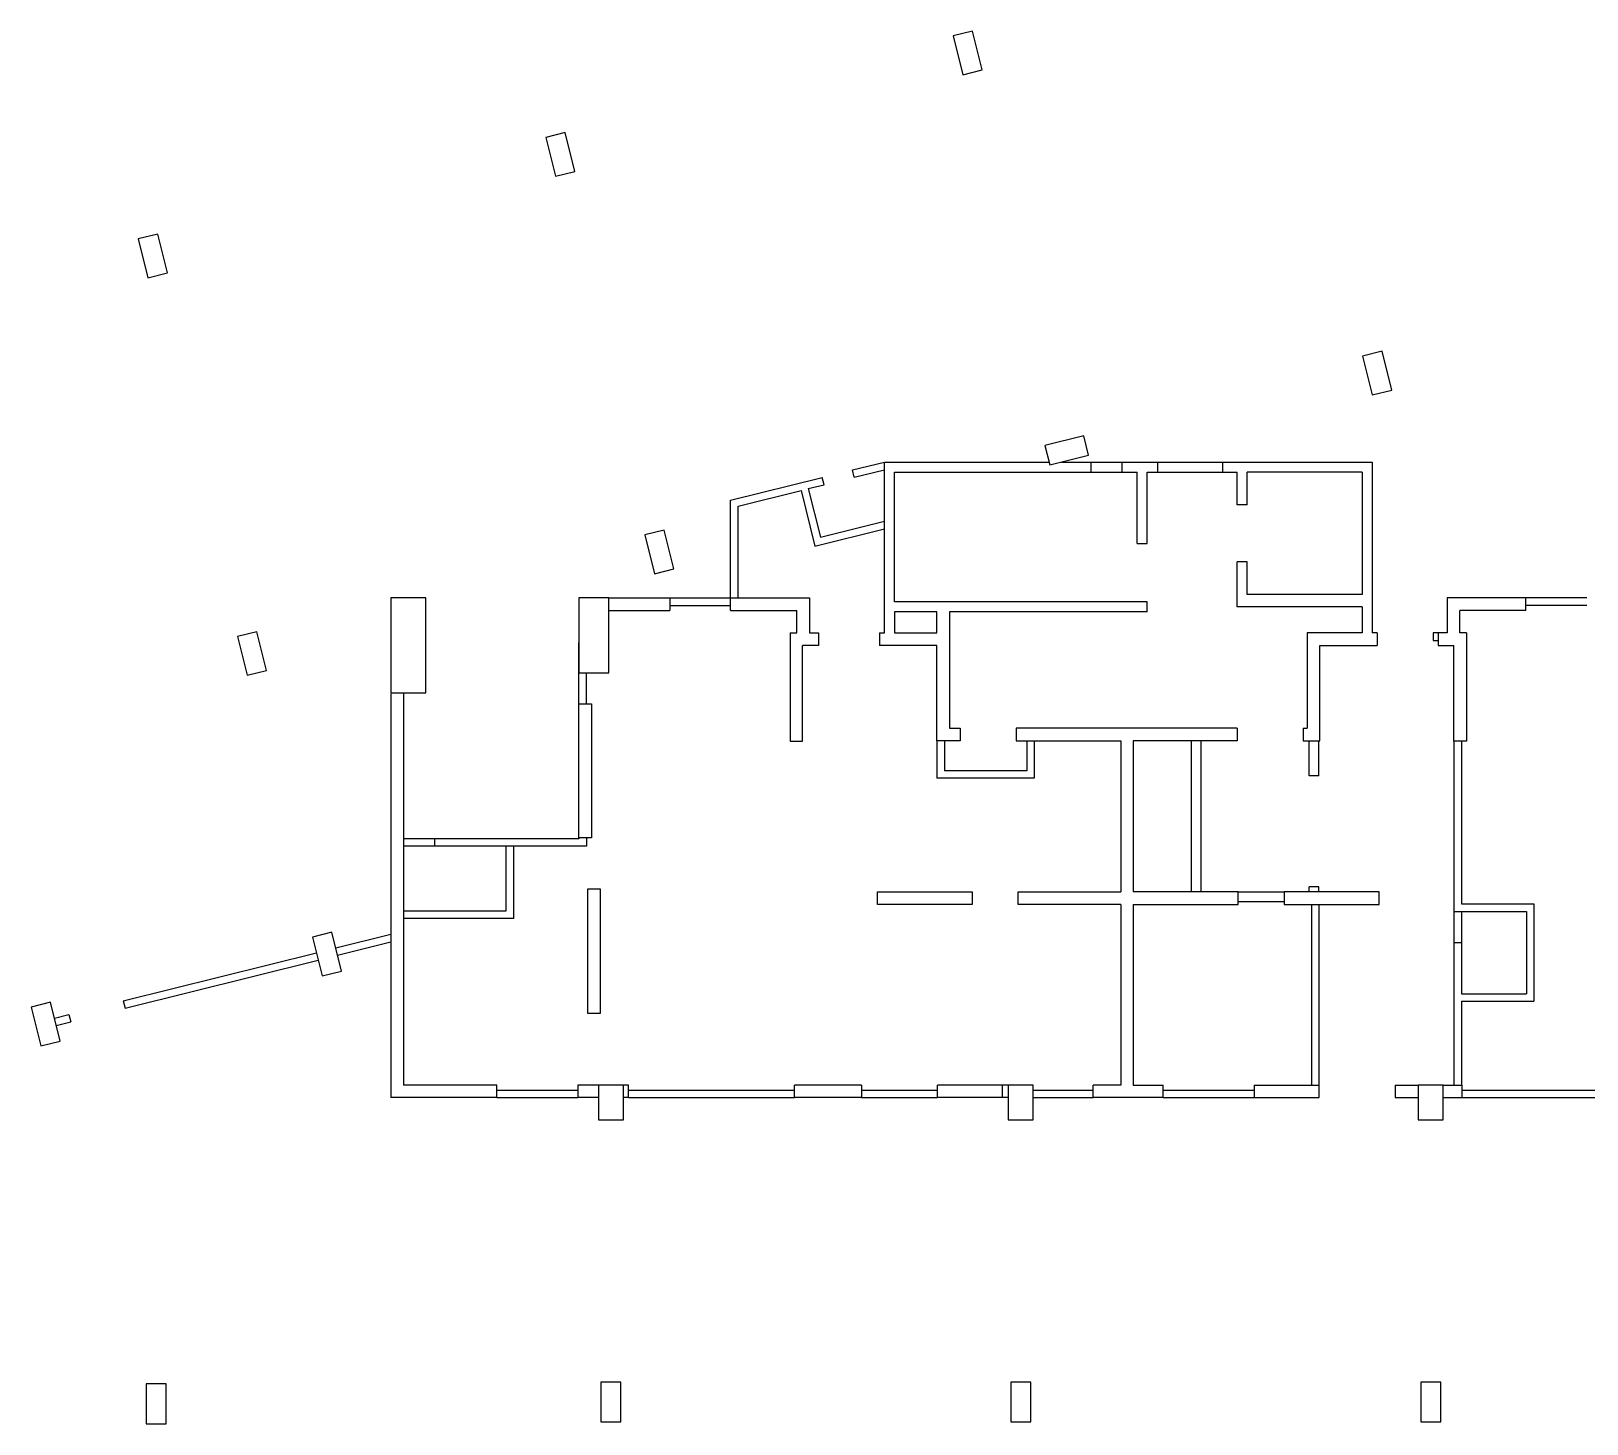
# Model space of a CAD drawing. Header units: metres. Extents: x -681087 to 1033303, y 74272 to 2630761.
# Drawn here: x 12083 to 43208, y 2217566 to 2245444 of the extents above; entities that cross this region are included whole.
import ezdxf

# ---------------------------------------------------------------- set-up
doc = ezdxf.new("R2010")
doc.units = ezdxf.units.M
for name, color, linetype in [('SKELETON_CLEAN', 7, 'Continuous'), ('SKELETON_ISOLATED', 1, 'Continuous'), ('SKELETON_ORIGINAL', 8, 'Continuous')]:
    doc.layers.add(name, color=color, linetype=linetype)

msp = doc.modelspace()

# ---------------------------------------------------------------- linework, layer by layer
at = {"layer": 'SKELETON_CLEAN'}
for p, q in [((30916, 2245444), (30528, 2245347)), ((30528, 2245347), (30722, 2244571)), ((31110, 2244668), (30916, 2245444)), ((30722, 2244571), (31110, 2244668)), ((22766, 2243412), (22378, 2243315)), ((22378, 2243315), (22571, 2242539)), ((22959, 2242636), (22766, 2243412)), ((22571, 2242539), (22959, 2242636)), ((14615, 2241380), (14227, 2241283)), ((14809, 2240604), (14615, 2241380)), ((14227, 2241283), (14421, 2240507)), ((14421, 2240507), (14809, 2240604)), ((39110, 2239036), (38722, 2238939)), ((38722, 2238939), (38915, 2238163)), ((39303, 2238260), (39110, 2239036)), ((38915, 2238163), (39303, 2238260)), ((33142, 2237342), (32366, 2237148)), ((33239, 2236954), (33142, 2237342)), ((32366, 2237148), (32463, 2236760)), ((32463, 2236760), (33239, 2236954)), ((28513, 2236660), (29153, 2236819)), ((28549, 2236514), (28513, 2236660)), ((28549, 2236514), (29153, 2236665)), ((29153, 2233399), (29153, 2236819)), ((29153, 2236819), (32448, 2236819)), ((29353, 2234019), (29353, 2236619)), ((29353, 2236619), (34213, 2236619)), ((32700, 2236819), (38913, 2236819)), ((34213, 2235189), (34213, 2236619)), ((34413, 2235189), (34413, 2236619)), ((34413, 2236619), (36213, 2236619)), ((36213, 2235964), (36213, 2236619)), ((36413, 2235964), (36413, 2236619)), ((38713, 2236619), (36413, 2236619)), ((38713, 2236619), (38713, 2234169)), ((38913, 2236819), (38913, 2233399)), ((26078, 2236053), (27911, 2236510)), ((27632, 2236286), (27947, 2236364)), ((27947, 2236364), (27911, 2236510)), ((26078, 2234099), (26078, 2236053)), ((26228, 2235935), (27487, 2236249)), ((27487, 2236249), (27765, 2235133)), ((27632, 2236286), (27875, 2235315)), ((26228, 2234099), (26228, 2235935)), ((36413, 2235964), (36213, 2235964)), ((24750, 2235455), (24361, 2235359)), ((24943, 2234679), (24750, 2235455)), ((27765, 2235133), (29153, 2235479)), ((27875, 2235315), (29153, 2235634)), ((24361, 2235359), (24555, 2234582)), ((34213, 2235189), (34413, 2235189)), ((36213, 2233919), (36213, 2234824)), ((36413, 2234824), (36213, 2234824)), ((36413, 2234169), (36413, 2234824)), ((24555, 2234582), (24943, 2234679)), ((38713, 2234169), (36413, 2234169)), ((19983, 2234099), (19283, 2234099)), ((19283, 2234099), (19283, 2232199)), ((19983, 2232199), (19983, 2234099)), ((23643, 2234099), (23043, 2234099)), ((23043, 2234099), (23043, 2232599)), ((23643, 2232599), (23643, 2234099)), ((23643, 2234099), (24858, 2234099)), ((23643, 2233849), (24858, 2233849)), ((24858, 2234099), (24858, 2233849)), ((24858, 2234099), (26078, 2234099)), ((26078, 2233849), (26078, 2234099)), ((26078, 2234099), (27653, 2234099)), ((26078, 2233849), (27403, 2233849)), ((27403, 2233399), (27403, 2233849)), ((27653, 2234099), (27653, 2233399)), ((34413, 2234019), (29353, 2234019)), ((29353, 2233819), (29353, 2233399)), ((30203, 2233819), (29353, 2233819)), ((30203, 2233399), (30203, 2233819)), ((34413, 2233819), (30453, 2233819)), ((30453, 2233819), (30453, 2231489)), ((34413, 2233819), (34413, 2234019)), ((38713, 2233919), (36213, 2233919)), ((38713, 2233919), (38713, 2233399)), ((40413, 2234099), (40413, 2233399)), ((41988, 2234099), (40413, 2234099)), ((40663, 2233399), (40663, 2233849)), ((41988, 2233849), (40663, 2233849)), ((41988, 2233849), (41988, 2234099)), ((43208, 2234099), (41988, 2234099)), ((16599, 2233423), (16211, 2233327)), ((16211, 2233327), (16405, 2232550)), ((16793, 2232647), (16599, 2233423)), ((23043, 2231979), (23043, 2233199)), ((27268, 2233399), (27268, 2231229)), ((27268, 2233399), (27403, 2233399)), ((27653, 2233399), (27833, 2233399)), ((27833, 2233399), (27833, 2233149)), ((29053, 2233399), (29153, 2233399)), ((29053, 2233399), (29053, 2233149)), ((29353, 2233399), (30203, 2233399)), ((37613, 2233399), (37613, 2231489)), ((38713, 2233399), (37613, 2233399)), ((39013, 2233399), (38913, 2233399)), ((39013, 2233399), (39013, 2233149)), ((40233, 2233399), (40133, 2233399)), ((40133, 2233399), (40133, 2233249)), ((40133, 2233249), (40233, 2233249)), ((40413, 2233399), (40233, 2233399)), ((40233, 2233399), (40233, 2233149)), ((40798, 2233399), (40663, 2233399)), ((40798, 2233399), (40798, 2231229)), ((27518, 2231229), (27518, 2233149)), ((27833, 2233149), (27518, 2233149)), ((30203, 2233149), (29053, 2233149)), ((30203, 2231239), (30203, 2233149)), ((37863, 2231239), (37863, 2233149)), ((37863, 2233149), (39013, 2233149)), ((40233, 2233149), (40548, 2233149)), ((40548, 2231229), (40548, 2233149)), ((16405, 2232550), (16793, 2232647)), ((23043, 2232599), (23643, 2232599)), ((19283, 2232199), (19983, 2232199)), ((19283, 2232182), (19283, 2224099)), ((19533, 2232199), (19533, 2224349)), ((23043, 2229299), (23043, 2231979)), ((23043, 2231979), (23293, 2231979)), ((23293, 2231979), (23293, 2229299)), ((30453, 2231489), (30673, 2231489)), ((30673, 2231489), (30673, 2231239)), ((36213, 2231489), (31793, 2231489)), ((31793, 2231489), (31793, 2231239)), ((36213, 2231489), (36213, 2231239)), ((37533, 2231489), (37533, 2231239)), ((37533, 2231489), (37613, 2231489)), ((27268, 2231229), (27518, 2231229)), ((30673, 2231239), (30203, 2231239)), ((30203, 2231239), (30203, 2230489)), ((30353, 2231239), (30353, 2230639)), ((31793, 2231239), (33883, 2231239)), ((32003, 2231239), (32003, 2230639)), ((32153, 2231239), (32153, 2230489)), ((33883, 2231239), (33883, 2228214)), ((36213, 2231239), (34133, 2231239)), ((34133, 2231239), (34133, 2228214)), ((37533, 2231239), (37863, 2231239)), ((37653, 2230539), (37653, 2231239)), ((37843, 2230539), (37843, 2231239)), ((40548, 2231229), (40548, 2224349)), ((40798, 2231229), (40548, 2231229)), ((40698, 2231229), (40698, 2227974)), ((32153, 2230489), (30203, 2230489)), ((32003, 2230639), (30353, 2230639)), ((37843, 2230539), (37653, 2230539)), ((23043, 2229279), (19533, 2229279)), ((19533, 2229279), (19533, 2229129)), ((23043, 2229299), (23043, 2229279)), ((23293, 2229299), (23043, 2229299)), ((23193, 2229299), (23193, 2229129)), ((23193, 2229129), (19533, 2229129)), ((21583, 2229129), (21583, 2227829)), ((21733, 2229129), (21733, 2227679)), ((23218, 2225779), (23218, 2228279)), ((23218, 2228279), (23468, 2228279)), ((23468, 2228279), (23468, 2225779)), ((37653, 2228214), (37653, 2228319)), ((37843, 2228319), (37653, 2228319)), ((37843, 2228214), (37843, 2228319)), ((29013, 2227964), (29013, 2228214)), ((29013, 2228214), (30913, 2228214)), ((30913, 2227964), (29013, 2227964)), ((30913, 2228214), (30913, 2227964)), ((31833, 2227964), (31833, 2228214)), ((31833, 2228214), (33883, 2228214)), ((33883, 2227964), (31833, 2227964)), ((33883, 2227964), (33883, 2224349)), ((36233, 2228214), (34133, 2228214)), ((34133, 2227964), (36233, 2227964)), ((34133, 2227964), (34133, 2224349)), ((36233, 2227964), (36233, 2228214)), ((36233, 2228214), (37153, 2228214)), ((39053, 2228214), (37153, 2228214)), ((37153, 2228214), (37153, 2227964)), ((37153, 2227964), (39053, 2227964)), ((37853, 2224349), (37853, 2227964)), ((39053, 2227964), (39053, 2228214)), ((40698, 2227974), (42148, 2227974)), ((42148, 2227974), (42148, 2226024)), ((21583, 2227829), (19533, 2227829)), ((21733, 2227679), (19533, 2227679)), ((40548, 2227824), (40698, 2227824)), ((40698, 2227824), (41998, 2227824)), ((40698, 2227824), (40698, 2226174)), ((41998, 2227824), (41998, 2226174)), ((18099, 2227407), (17711, 2227311)), ((17711, 2227311), (17904, 2226534)), ((18293, 2226631), (18099, 2227407)), ((13928, 2226033), (17790, 2226995)), ((13964, 2225887), (17826, 2226850)), ((17904, 2226534), (18293, 2226631)), ((40698, 2226174), (41998, 2226174)), ((12471, 2226004), (12083, 2225908)), ((12083, 2225908), (12277, 2225131)), ((12665, 2225228), (12471, 2226004)), ((12550, 2225689), (12841, 2225762)), ((12841, 2225762), (12877, 2225616)), ((13928, 2226033), (13964, 2225887)), ((23468, 2225779), (23218, 2225779)), ((40698, 2226024), (42148, 2226024)), ((40698, 2226024), (40698, 2224349)), ((12586, 2225543), (12877, 2225616)), ((12277, 2225131), (12665, 2225228)), ((21403, 2224349), (19533, 2224349)), ((21403, 2224099), (21403, 2224349)), ((23023, 2224349), (23023, 2224099)), ((23433, 2224349), (23023, 2224349)), ((23933, 2224349), (23433, 2224349)), ((23433, 2224349), (23433, 2223649)), ((23933, 2223649), (23933, 2224349)), ((24033, 2224349), (23933, 2224349)), ((24033, 2224099), (24033, 2224349)), ((27353, 2224099), (27353, 2224349)), ((28693, 2224349), (27353, 2224349)), ((28693, 2224349), (28693, 2224099)), ((30213, 2224099), (30213, 2224349)), ((31633, 2224349), (30213, 2224349)), ((32133, 2224349), (31633, 2224349)), ((31633, 2224349), (31633, 2223649)), ((32133, 2223649), (32133, 2224349)), ((33333, 2224099), (33333, 2224349)), ((33883, 2224349), (33333, 2224349)), ((34133, 2224349), (34733, 2224349)), ((34733, 2224099), (34733, 2224349)), ((36553, 2224349), (36553, 2224099)), ((36553, 2224349), (37853, 2224349)), ((37853, 2224099), (37853, 2224349)), ((39373, 2224349), (39373, 2224099)), ((39373, 2224349), (39833, 2224349)), ((40333, 2224349), (39833, 2224349)), ((39833, 2224349), (39833, 2223649)), ((40333, 2223649), (40333, 2224349)), ((40333, 2224349), (40713, 2224349)), ((40713, 2224099), (40713, 2224349)), ((21403, 2224099), (19283, 2224099)), ((21403, 2224099), (23023, 2224099)), ((23433, 2224099), (23023, 2224099)), ((24033, 2224099), (23933, 2224099)), ((24033, 2224099), (27353, 2224099)), ((28693, 2224099), (27353, 2224099)), ((28693, 2224099), (30213, 2224099)), ((31633, 2224099), (30213, 2224099)), ((32133, 2224099), (33333, 2224099)), ((34733, 2224099), (33333, 2224099)), ((34733, 2224099), (36553, 2224099)), ((36553, 2224099), (37853, 2224099)), ((39373, 2224099), (39833, 2224099)), ((40333, 2224099), (40713, 2224099)), ((40713, 2224099), (44033, 2224099)), ((23433, 2223649), (23933, 2223649)), ((31633, 2223649), (32133, 2223649)), ((39833, 2223649), (40333, 2223649)), ((14784, 2218366), (14384, 2218366)), ((14384, 2218366), (14384, 2217566)), ((14784, 2217566), (14784, 2218366)), ((23884, 2218404), (23484, 2218404)), ((23484, 2218404), (23484, 2217604)), ((23884, 2217604), (23884, 2218404)), ((32084, 2218404), (31684, 2218404)), ((31684, 2218404), (31684, 2217604)), ((32084, 2217604), (32084, 2218404)), ((40284, 2218404), (39884, 2218404)), ((39884, 2218404), (39884, 2217604)), ((40284, 2217604), (40284, 2218404)), ((14384, 2217566), (14784, 2217566)), ((23484, 2217604), (23884, 2217604)), ((31684, 2217604), (32084, 2217604)), ((39884, 2217604), (40284, 2217604))]:
    msp.add_line(p, q, dxfattribs=at)
at = {"layer": 'SKELETON_ISOLATED'}
for p, q in [((33293, 2236619), (33293, 2236819)), ((33913, 2236619), (33913, 2236819)), ((34623, 2236619), (34623, 2236819)), ((35923, 2236619), (35923, 2236819)), ((24858, 2233949), (26078, 2233949)), ((43208, 2233949), (41988, 2233949)), ((23193, 2231979), (23193, 2232599)), ((35293, 2231239), (35293, 2228214)), ((35483, 2231239), (35483, 2228214)), ((20153, 2229279), (20153, 2229129)), ((36233, 2228024), (37153, 2228024)), ((37703, 2224349), (37703, 2227964)), ((18178, 2227092), (19283, 2227368)), ((18214, 2226947), (19283, 2227213)), ((40548, 2227204), (40698, 2227204)), ((21403, 2224249), (23023, 2224249)), ((24033, 2224249), (27353, 2224249)), ((28693, 2224249), (30213, 2224249)), ((31513, 2224349), (31513, 2224099)), ((32133, 2224249), (33333, 2224249)), ((34733, 2224249), (36553, 2224249)), ((40713, 2224249), (44033, 2224249))]:
    msp.add_line(p, q, dxfattribs=at)
at = {"layer": 'SKELETON_ORIGINAL'}
for p, q in [((30916, 2245444), (30528, 2245347)), ((30528, 2245347), (30722, 2244571)), ((31110, 2244668), (30916, 2245444)), ((30722, 2244571), (31110, 2244668)), ((22766, 2243412), (22378, 2243315)), ((22378, 2243315), (22571, 2242539)), ((22959, 2242636), (22766, 2243412)), ((22571, 2242539), (22959, 2242636)), ((14615, 2241380), (14227, 2241283)), ((14809, 2240604), (14615, 2241380)), ((14227, 2241283), (14421, 2240507)), ((14421, 2240507), (14809, 2240604)), ((39110, 2239036), (38722, 2238939)), ((38722, 2238939), (38915, 2238163)), ((39303, 2238260), (39110, 2239036)), ((38915, 2238163), (39303, 2238260)), ((33142, 2237342), (32366, 2237148)), ((33142, 2237342), (32366, 2237148)), ((33239, 2236954), (33142, 2237342)), ((33239, 2236954), (33142, 2237342)), ((32366, 2237148), (32463, 2236760)), ((32366, 2237148), (32463, 2236760)), ((32463, 2236760), (33239, 2236954)), ((32463, 2236760), (33239, 2236954)), ((28513, 2236660), (29153, 2236819)), ((28549, 2236514), (28513, 2236660)), ((28549, 2236514), (29153, 2236665)), ((29153, 2233399), (29153, 2236819)), ((29153, 2236819), (32448, 2236819)), ((29353, 2234019), (29353, 2236619)), ((29353, 2236619), (34213, 2236619)), ((32700, 2236819), (38913, 2236819)), ((33293, 2236619), (33293, 2236819)), ((33913, 2236619), (33913, 2236819)), ((34213, 2235189), (34213, 2236619)), ((34413, 2235189), (34413, 2236619)), ((34413, 2236619), (36213, 2236619)), ((34623, 2236619), (34623, 2236819)), ((35923, 2236619), (35923, 2236819)), ((36213, 2235964), (36213, 2236619)), ((36413, 2235964), (36413, 2236619)), ((38713, 2236619), (36413, 2236619)), ((38713, 2236619), (38713, 2234169)), ((38913, 2236819), (38913, 2233399)), ((26078, 2236053), (27911, 2236510)), ((27632, 2236286), (27947, 2236364)), ((27947, 2236364), (27911, 2236510)), ((26078, 2234099), (26078, 2236053)), ((26228, 2235935), (27487, 2236249)), ((27487, 2236249), (27765, 2235133)), ((27632, 2236286), (27875, 2235315)), ((26228, 2234099), (26228, 2235935)), ((36413, 2235964), (36213, 2235964)), ((24750, 2235455), (24361, 2235359)), ((24943, 2234679), (24750, 2235455)), ((27765, 2235133), (29153, 2235479)), ((27875, 2235315), (29153, 2235634)), ((24361, 2235359), (24555, 2234582)), ((34213, 2235189), (34413, 2235189)), ((36213, 2233919), (36213, 2234824)), ((36413, 2234824), (36213, 2234824)), ((36413, 2234169), (36413, 2234824)), ((24555, 2234582), (24943, 2234679)), ((38713, 2234169), (36413, 2234169)), ((19983, 2234099), (19283, 2234099)), ((19283, 2234099), (19283, 2232199)), ((19983, 2234099), (19283, 2234099)), ((19283, 2234099), (19283, 2232199)), ((19983, 2232199), (19983, 2234099)), ((19983, 2232199), (19983, 2234099)), ((23643, 2234099), (23043, 2234099)), ((23043, 2234099), (23043, 2232599)), ((23643, 2234099), (23043, 2234099)), ((23043, 2234099), (23043, 2232599)), ((23643, 2232599), (23643, 2234099)), ((23643, 2234099), (24858, 2234099)), ((23643, 2232599), (23643, 2234099)), ((23643, 2233849), (24858, 2233849)), ((24858, 2234099), (24858, 2233849)), ((24858, 2234099), (26078, 2234099)), ((24858, 2233949), (26078, 2233949)), ((26078, 2233849), (26078, 2234099)), ((26078, 2234099), (27653, 2234099)), ((26078, 2233849), (27403, 2233849)), ((27403, 2233399), (27403, 2233849)), ((27653, 2234099), (27653, 2233399)), ((34413, 2234019), (29353, 2234019)), ((29353, 2233819), (29353, 2233399)), ((30203, 2233819), (29353, 2233819)), ((30203, 2233399), (30203, 2233819)), ((34413, 2233819), (30453, 2233819)), ((30453, 2233819), (30453, 2231489)), ((34413, 2233819), (34413, 2234019)), ((38713, 2233919), (36213, 2233919)), ((38713, 2233919), (38713, 2233399)), ((40413, 2234099), (40413, 2233399)), ((41988, 2234099), (40413, 2234099)), ((40663, 2233399), (40663, 2233849)), ((41988, 2233849), (40663, 2233849)), ((41988, 2233849), (41988, 2234099)), ((43208, 2234099), (41988, 2234099)), ((43208, 2233949), (41988, 2233949)), ((16599, 2233423), (16211, 2233327)), ((16211, 2233327), (16405, 2232550)), ((16793, 2232647), (16599, 2233423)), ((23043, 2231979), (23043, 2233199)), ((27268, 2233399), (27268, 2231229)), ((27268, 2233399), (27403, 2233399)), ((27653, 2233399), (27833, 2233399)), ((27833, 2233399), (27833, 2233149)), ((29053, 2233399), (29153, 2233399)), ((29053, 2233399), (29053, 2233149)), ((29353, 2233399), (30203, 2233399)), ((37613, 2233399), (37613, 2231489)), ((38713, 2233399), (37613, 2233399)), ((39013, 2233399), (38913, 2233399)), ((39013, 2233399), (39013, 2233149)), ((40233, 2233399), (40133, 2233399)), ((40133, 2233399), (40133, 2233249)), ((40133, 2233249), (40233, 2233249)), ((40413, 2233399), (40233, 2233399)), ((40233, 2233399), (40233, 2233149)), ((40798, 2233399), (40663, 2233399)), ((40798, 2233399), (40798, 2231229)), ((27518, 2231229), (27518, 2233149)), ((27833, 2233149), (27518, 2233149)), ((30203, 2233149), (29053, 2233149)), ((30203, 2231239), (30203, 2233149)), ((37863, 2231239), (37863, 2233149)), ((37863, 2233149), (39013, 2233149)), ((40233, 2233149), (40548, 2233149)), ((40548, 2231229), (40548, 2233149)), ((16405, 2232550), (16793, 2232647)), ((23043, 2232599), (23643, 2232599)), ((23043, 2232599), (23643, 2232599)), ((23193, 2231979), (23193, 2232599)), ((19283, 2232199), (19983, 2232199)), ((19283, 2232199), (19983, 2232199)), ((19283, 2232182), (19283, 2224099)), ((19533, 2232199), (19533, 2224349)), ((23043, 2229299), (23043, 2231979)), ((23043, 2231979), (23293, 2231979)), ((23293, 2231979), (23293, 2229299)), ((30453, 2231489), (30673, 2231489)), ((30673, 2231489), (30673, 2231239)), ((36213, 2231489), (31793, 2231489)), ((31793, 2231489), (31793, 2231239)), ((36213, 2231489), (36213, 2231239)), ((37533, 2231489), (37533, 2231239)), ((37533, 2231489), (37613, 2231489)), ((27268, 2231229), (27518, 2231229)), ((30673, 2231239), (30203, 2231239)), ((30203, 2231239), (30203, 2230489)), ((30353, 2231239), (30353, 2230639)), ((31793, 2231239), (33883, 2231239)), ((32003, 2231239), (32003, 2230639)), ((32153, 2231239), (32153, 2230489)), ((33883, 2231239), (33883, 2228214)), ((36213, 2231239), (34133, 2231239)), ((34133, 2231239), (34133, 2228214)), ((35293, 2231239), (35293, 2228214)), ((35483, 2231239), (35483, 2228214)), ((37533, 2231239), (37863, 2231239)), ((37653, 2230539), (37653, 2231239)), ((37843, 2230539), (37843, 2231239)), ((40548, 2231229), (40548, 2224349)), ((40798, 2231229), (40548, 2231229)), ((40698, 2231229), (40698, 2227974)), ((32153, 2230489), (30203, 2230489)), ((32003, 2230639), (30353, 2230639)), ((37843, 2230539), (37653, 2230539)), ((23043, 2229279), (19533, 2229279)), ((19533, 2229279), (19533, 2229129)), ((20153, 2229279), (20153, 2229129)), ((23043, 2229299), (23043, 2229279)), ((23293, 2229299), (23043, 2229299)), ((23193, 2229299), (23193, 2229129)), ((23193, 2229129), (19533, 2229129)), ((21583, 2229129), (21583, 2227829)), ((21733, 2229129), (21733, 2227679)), ((23218, 2225779), (23218, 2228279)), ((23218, 2228279), (23468, 2228279)), ((23468, 2228279), (23468, 2225779)), ((37653, 2228214), (37653, 2228319)), ((37843, 2228319), (37653, 2228319)), ((37843, 2228319), (37653, 2228319)), ((37843, 2228214), (37843, 2228319)), ((29013, 2227964), (29013, 2228214)), ((29013, 2228214), (30913, 2228214)), ((30913, 2227964), (29013, 2227964)), ((30913, 2228214), (30913, 2227964)), ((31833, 2227964), (31833, 2228214)), ((31833, 2228214), (33883, 2228214)), ((33883, 2227964), (31833, 2227964)), ((33883, 2227964), (33883, 2224349)), ((36233, 2228214), (34133, 2228214)), ((34133, 2227964), (36233, 2227964)), ((34133, 2227964), (34133, 2224349)), ((36233, 2227964), (36233, 2228214)), ((36233, 2228214), (37153, 2228214)), ((36233, 2228024), (37153, 2228024)), ((39053, 2228214), (37153, 2228214)), ((37153, 2228214), (37153, 2227964)), ((37153, 2227964), (39053, 2227964)), ((37703, 2224349), (37703, 2227964)), ((37853, 2224349), (37853, 2227964)), ((39053, 2227964), (39053, 2228214)), ((40698, 2227974), (42148, 2227974)), ((42148, 2227974), (42148, 2226024)), ((21583, 2227829), (19533, 2227829)), ((21733, 2227679), (19533, 2227679)), ((40548, 2227824), (40698, 2227824)), ((40698, 2227824), (41998, 2227824)), ((40698, 2227824), (40698, 2226174)), ((41998, 2227824), (41998, 2226174)), ((18099, 2227407), (17711, 2227311)), ((17711, 2227311), (17904, 2226534)), ((18293, 2226631), (18099, 2227407)), ((18178, 2227092), (19283, 2227368)), ((13928, 2226033), (17790, 2226995)), ((18214, 2226947), (19283, 2227213)), ((40548, 2227204), (40698, 2227204)), ((13964, 2225887), (17826, 2226850)), ((17904, 2226534), (18293, 2226631)), ((40698, 2226174), (41998, 2226174)), ((12471, 2226004), (12083, 2225908)), ((12083, 2225908), (12277, 2225131)), ((12665, 2225228), (12471, 2226004)), ((12550, 2225689), (12841, 2225762)), ((12841, 2225762), (12877, 2225616)), ((13928, 2226033), (13964, 2225887)), ((23468, 2225779), (23218, 2225779)), ((40698, 2226024), (42148, 2226024)), ((40698, 2226024), (40698, 2224349)), ((12586, 2225543), (12877, 2225616)), ((12277, 2225131), (12665, 2225228)), ((21403, 2224349), (19533, 2224349)), ((21403, 2224099), (21403, 2224349)), ((21403, 2224249), (23023, 2224249)), ((23023, 2224349), (23023, 2224099)), ((23433, 2224349), (23023, 2224349)), ((23933, 2224349), (23433, 2224349)), ((23433, 2224349), (23433, 2223649)), ((23933, 2223649), (23933, 2224349)), ((24033, 2224349), (23933, 2224349)), ((24033, 2224099), (24033, 2224349)), ((24033, 2224249), (27353, 2224249)), ((27353, 2224099), (27353, 2224349)), ((28693, 2224349), (27353, 2224349)), ((28693, 2224349), (28693, 2224099)), ((28693, 2224249), (30213, 2224249)), ((30213, 2224099), (30213, 2224349)), ((31633, 2224349), (30213, 2224349)), ((31513, 2224349), (31513, 2224099)), ((32133, 2224349), (31633, 2224349)), ((31633, 2224349), (31633, 2223649)), ((32133, 2223649), (32133, 2224349)), ((32133, 2224249), (33333, 2224249)), ((33333, 2224099), (33333, 2224349)), ((33883, 2224349), (33333, 2224349)), ((34133, 2224349), (34733, 2224349)), ((34733, 2224099), (34733, 2224349)), ((34733, 2224249), (36553, 2224249)), ((36553, 2224349), (36553, 2224099)), ((36553, 2224349), (37853, 2224349)), ((37853, 2224099), (37853, 2224349)), ((39373, 2224349), (39373, 2224099)), ((39373, 2224349), (39833, 2224349)), ((40333, 2224349), (39833, 2224349)), ((39833, 2224349), (39833, 2223649)), ((40333, 2223649), (40333, 2224349)), ((40333, 2224349), (40713, 2224349)), ((40713, 2224099), (40713, 2224349)), ((40713, 2224249), (44033, 2224249)), ((21403, 2224099), (19283, 2224099)), ((21403, 2224099), (23023, 2224099)), ((23433, 2224099), (23023, 2224099)), ((24033, 2224099), (23933, 2224099)), ((24033, 2224099), (27353, 2224099)), ((28693, 2224099), (27353, 2224099)), ((28693, 2224099), (30213, 2224099)), ((31633, 2224099), (30213, 2224099)), ((32133, 2224099), (33333, 2224099)), ((34733, 2224099), (33333, 2224099)), ((34733, 2224099), (36553, 2224099)), ((36553, 2224099), (37853, 2224099)), ((39373, 2224099), (39833, 2224099)), ((40333, 2224099), (40713, 2224099)), ((40713, 2224099), (44033, 2224099)), ((23433, 2223649), (23933, 2223649)), ((31633, 2223649), (32133, 2223649)), ((39833, 2223649), (40333, 2223649)), ((14784, 2218366), (14384, 2218366)), ((14384, 2218366), (14384, 2217566)), ((14784, 2217566), (14784, 2218366)), ((23884, 2218404), (23484, 2218404)), ((23484, 2218404), (23484, 2217604)), ((23884, 2217604), (23884, 2218404)), ((32084, 2218404), (31684, 2218404)), ((31684, 2218404), (31684, 2217604)), ((32084, 2217604), (32084, 2218404)), ((40284, 2218404), (39884, 2218404)), ((39884, 2218404), (39884, 2217604)), ((40284, 2217604), (40284, 2218404)), ((14384, 2217566), (14784, 2217566)), ((23484, 2217604), (23884, 2217604)), ((31684, 2217604), (32084, 2217604)), ((39884, 2217604), (40284, 2217604))]:
    msp.add_line(p, q, dxfattribs=at)

doc.saveas('drawing.dxf')
